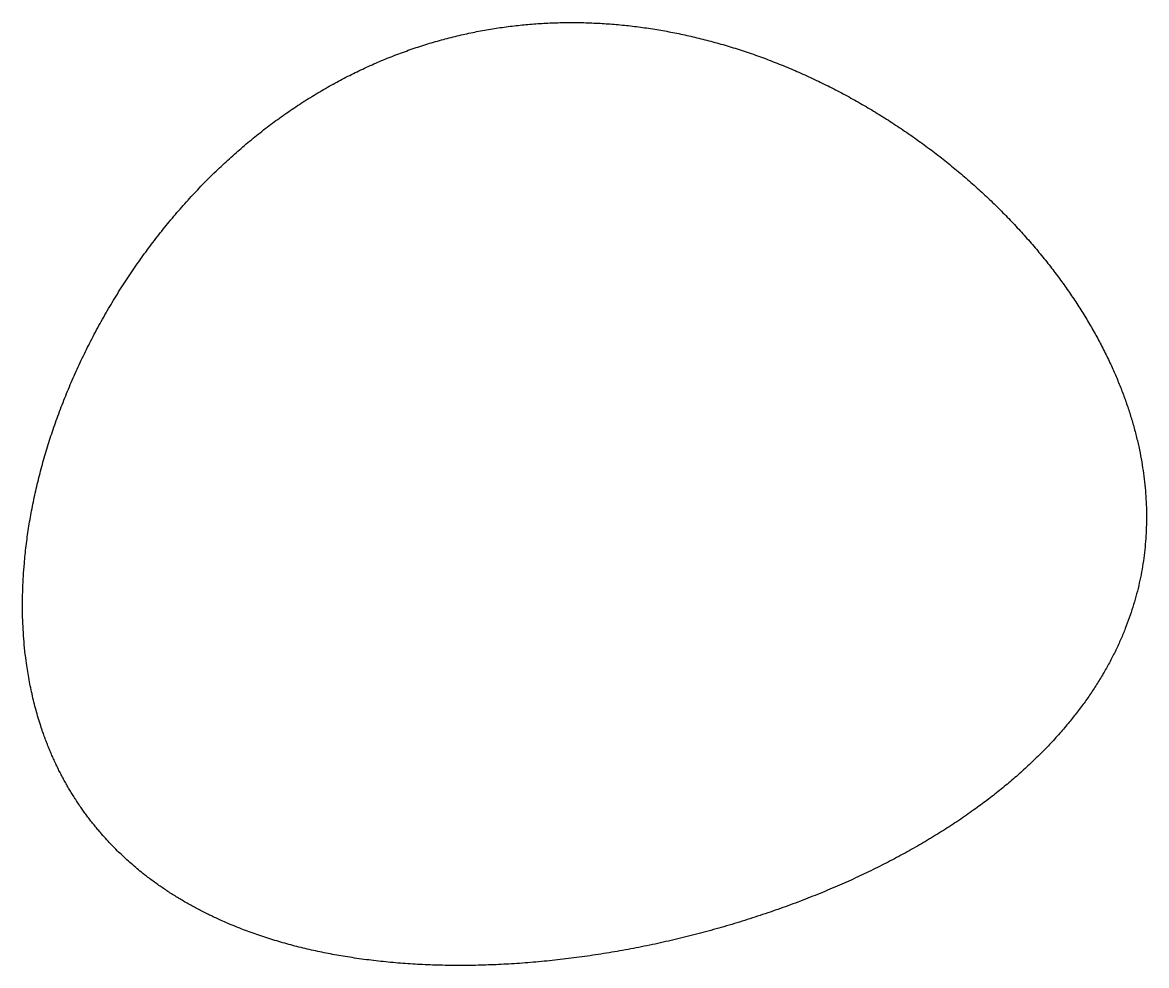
# Model space of a CAD drawing. Header units: millimetres. Extents: x -2.8 to 70.1, y -11.8 to 49.4.
import ezdxf

# ---------------------------------------------------------------- set-up
doc = ezdxf.new("R2010")
doc.units = ezdxf.units.MM
doc.layers.get('0').update_dxf_attribs({"linetype": 'CONTINUOUS'})

msp = doc.modelspace()

# ---------------------------------------------------------------- linework, layer by layer
msp.add_open_spline([(0, 0), (0.733, -1.3), (2.431, -3.743), (5.66, -6.9), (11.214, -9.988), (19.753, -11.936), (29.278, -12.072), (39.106, -10.585), (48.539, -7.692), (56.917, -3.574), (63.663, 1.604), (68.313, 7.666), (70.562, 14.4), (70.294, 21.531), (67.64, 28.692), (62.911, 35.457), (56.533, 41.374), (48.994, 46.006), (40.772, 48.962), (32.286, 49.934), (23.924, 48.729), (16.05, 45.3), (9.025, 39.782), (3.222, 32.527), (-0.96, 24.138), (-3.156, 15.351), (-3.097, 8.62), (-1.965, 4.056), (-0.733, 1.3), (0, 0)], degree=5)

doc.saveas('drawing.dxf')
